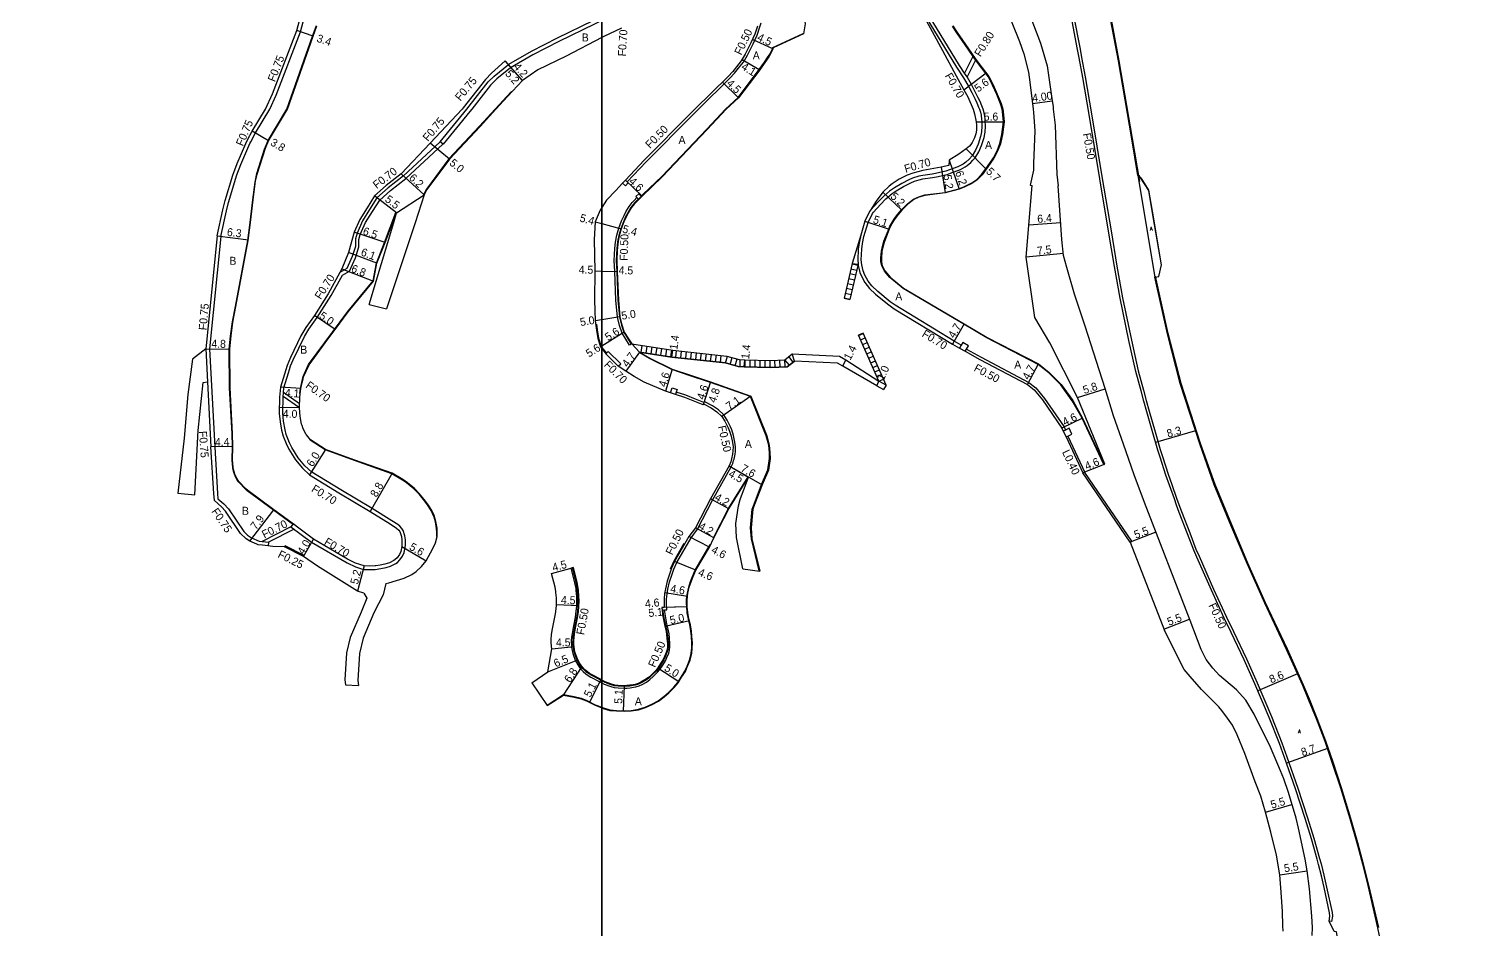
# Model space of a CAD drawing. Header units: metres. Extents: x -16000 to -12000, y -93000 to -90000.
# Drawn here: x -12914.6 to -12628.1, y -92210.7 to -92030.7 of the extents above; entities that cross this region are included whole.
import ezdxf

# ---------------------------------------------------------------- set-up
doc = ezdxf.new("R2010")
doc.units = ezdxf.units.M
doc.header["$LTSCALE"] = 2.5
for name, color, linetype in [('その他', 7, 'Continuous'), ('側溝・桝', 7, 'Continuous'), ('図郭', 7, 'Continuous'), ('幅員', 7, 'Continuous'), ('歩道・分離帯・安全施設', 7, 'Continuous'), ('舗装', 7, 'Continuous'), ('道路', 7, 'Continuous')]:
    doc.layers.add(name, color=color, linetype=linetype)
doc.styles.get("Standard").update_dxf_attribs({"font": ''})
doc.styles.add('YOKO_DECO', font='txt.shx', dxfattribs={"bigfont": 'extfont.shx'})
doc.styles.get('Standard').set_extended_font_data('@MS PGothic')

msp = doc.modelspace()

# ---------------------------------------------------------------- linework, layer by layer
at = {"layer": 'その他'}
for points in [[(-12749.95, -92077.62), (-12751.57, -92084.57)], [(-12744.6, -92101.16), (-12748.67, -92091.97)], [(-12743.17, -92101.91), (-12747.76, -92091.56)], [(-12794.04, -92093.69), (-12785.82, -92094.92), (-12775.03, -92096.12), (-12772.52, -92096.82), (-12771.41, -92096.85), (-12766.3, -92097), (-12763.44, -92096.9), (-12761.96, -92095.69)], [(-12792.45, -92095.35), (-12794.04, -92093.69)], [(-12792.45, -92095.35), (-12786.02, -92096.31), (-12775.29, -92097.5), (-12772.73, -92098.21), (-12771.55, -92098.25), (-12766.3, -92098.4), (-12762.92, -92098.28), (-12761.49, -92097.11)], [(-12792.15, -92095.4), (-12791.94, -92094.01)], [(-12791.16, -92095.55), (-12790.95, -92094.16)], [(-12790.17, -92095.69), (-12789.96, -92094.3)], [(-12789.18, -92095.84), (-12788.97, -92094.45)], [(-12788.19, -92095.99), (-12787.98, -92094.6)], [(-12787.2, -92096.13), (-12786.99, -92094.75)], [(-12786.21, -92096.28), (-12786, -92094.9)], [(-12785.22, -92096.4), (-12785.06, -92095.01)], [(-12784.22, -92096.51), (-12784.07, -92095.12)], [(-12783.23, -92096.62), (-12783.08, -92095.23)], [(-12782.24, -92096.73), (-12782.08, -92095.34)], [(-12781.24, -92096.84), (-12781.09, -92095.45)], [(-12780.25, -92096.95), (-12780.09, -92095.56)], [(-12779.25, -92097.06), (-12779.1, -92095.67)], [(-12778.26, -92097.17), (-12778.11, -92095.78)], [(-12761.49, -92097.11), (-12761.96, -92095.69)], [(-12777.27, -92097.28), (-12777.11, -92095.89)], [(-12776.27, -92097.39), (-12776.12, -92096)], [(-12775.28, -92097.51), (-12774.91, -92096.16)], [(-12774.32, -92097.77), (-12773.94, -92096.42)], [(-12773.35, -92098.04), (-12772.98, -92096.69)], [(-12772.38, -92098.22), (-12772.33, -92096.82)], [(-12771.38, -92098.25), (-12771.33, -92096.86)], [(-12770.38, -92098.28), (-12770.34, -92096.88)], [(-12769.38, -92098.31), (-12769.34, -92096.91)], [(-12768.38, -92098.34), (-12768.34, -92096.94)], [(-12767.38, -92098.37), (-12767.34, -92096.97)], [(-12766.38, -92098.4), (-12766.34, -92097)], [(-12765.38, -92098.37), (-12765.43, -92096.97)], [(-12764.38, -92098.33), (-12764.43, -92096.93)], [(-12763.38, -92098.3), (-12763.43, -92096.89)], [(-12762.5, -92097.94), (-12763.39, -92096.86)], [(-12761.73, -92097.31), (-12762.62, -92096.23)]]:
    msp.add_lwpolyline(points, dxfattribs=at)
at = {"layer": 'その他', "flags": 128}
for points in [[(-12748.75, -92077.74), (-12750.4, -92084.84)], [(-12749.97, -92077.68), (-12748.8, -92077.95)], [(-12749.95, -92077.62), (-12748.75, -92077.74)], [(-12750.65, -92080.6), (-12749.48, -92080.88)], [(-12750.42, -92079.63), (-12749.25, -92079.9)], [(-12750.2, -92078.66), (-12749.03, -92078.93)], [(-12751.33, -92083.53), (-12750.16, -92083.8)], [(-12751.1, -92082.55), (-12749.93, -92082.82)], [(-12750.88, -92081.58), (-12749.71, -92081.85)], [(-12751.57, -92084.57), (-12750.4, -92084.84)], [(-12751.56, -92084.5), (-12750.39, -92084.77)], [(-12747.76, -92091.56), (-12748.67, -92091.97)], [(-12748.66, -92091.99), (-12747.75, -92091.58)], [(-12748.26, -92092.9), (-12747.34, -92092.5)], [(-12747.85, -92093.82), (-12746.94, -92093.41)], [(-12747.44, -92094.73), (-12746.53, -92094.33)], [(-12747.04, -92095.65), (-12746.12, -92095.24)], [(-12746.63, -92096.56), (-12745.72, -92096.16)], [(-12746.23, -92097.47), (-12745.31, -92097.07)], [(-12745.82, -92098.39), (-12744.91, -92097.98)], [(-12745.42, -92099.3), (-12744.5, -92098.9)], [(-12745.01, -92100.22), (-12744.1, -92099.81)], [(-12744.61, -92101.13), (-12743.69, -92100.73)], [(-12743.17, -92101.91), (-12744.6, -92101.16)]]:
    msp.add_lwpolyline(points, dxfattribs=at)
at = {"layer": '側溝・桝'}
for points in [[(-12876.19, -92072.21), (-12875.08, -92067.08), (-12874.67, -92065.45), (-12872.99, -92059.89), (-12872.21, -92057.83), (-12870.42, -92053.66), (-12870.22, -92053.27), (-12869.25, -92051.51), (-12866.39, -92046.74), (-12865.16, -92044), (-12860.27, -92031.34), (-12854.83, -92010.79), (-12853.57, -92005.93), (-12852.98, -92003.57), (-12852.78, -92002.58), (-12852.11, -91997.49), (-12852.06, -91992.6), (-12852.05, -91991.83), (-12852.04, -91990.93), (-12852.68, -91982.23), (-12854.03, -91977.34), (-12854.76, -91977.54)], [(-12728.13, -92093.93), (-12729.57, -92093.13), (-12741.38, -92085.94), (-12742.32, -92085.26), (-12744.8, -92083.24), (-12746.02, -92082.08), (-12746.76, -92081.14), (-12747.42, -92079.96), (-12747.77, -92079.07), (-12748.04, -92077.86), (-12748.12, -92076.87), (-12748.03, -92074.78), (-12747.89, -92073.64), (-12747.59, -92072.24), (-12746.75, -92069.41), (-12745.86, -92067.59), (-12745.71, -92067.36), (-12744.26, -92065.79), (-12743.19, -92064.71), (-12741.98, -92063.65), (-12741.16, -92063.08), (-12739.69, -92062.25), (-12738.23, -92061.49), (-12737.48, -92061.18), (-12736.53, -92060.88), (-12735.79, -92060.71), (-12733.89, -92060.45), (-12733.12, -92060.31), (-12730.97, -92059.81), (-12730.28, -92059.59), (-12728.27, -92058.82), (-12727.36, -92058.32), (-12726.94, -92058.04), (-12726.19, -92057.4), (-12725.8, -92056.99), (-12725.36, -92056.48), (-12724.64, -92055.3), (-12724.1, -92054.04), (-12723.58, -92052.41), (-12723.44, -92051.7), (-12723.38, -92051.38), (-12723.31, -92050.15), (-12723.33, -92049.13), (-12723.37, -92048.66), (-12723.49, -92047.85), (-12723.64, -92047.2), (-12723.76, -92046.74), (-12724.02, -92046.08), (-12724.38, -92045.23), (-12724.75, -92044.48), (-12725.39, -92043.15), (-12725.99, -92041.96), (-12726.96, -92040.32), (-12727.47, -92039.54), (-12728.51, -92038.01), (-12737.5, -92023.28)], [(-12738.12, -92023.61), (-12729.09, -92038.4), (-12727.66, -92040.51), (-12726.61, -92042.29), (-12726.02, -92043.45), (-12725.38, -92044.79), (-12725.01, -92045.52), (-12724.67, -92046.34), (-12724.49, -92046.74), (-12724.32, -92047.37), (-12724.18, -92047.96), (-12724.06, -92048.82), (-12724.03, -92049.16), (-12724.01, -92050.14), (-12724.08, -92051.3), (-12724.14, -92051.63), (-12724.26, -92052.24), (-12724.76, -92053.79), (-12725.26, -92054.97), (-12725.93, -92056.07), (-12726.53, -92056.77), (-12727.23, -92057.37), (-12727.75, -92057.74), (-12728.31, -92058.04), (-12728.85, -92058.29), (-12730.47, -92058.91), (-12731.22, -92059.15), (-12733.28, -92059.63), (-12733.96, -92059.75), (-12735.84, -92060.01), (-12736.6, -92060.16), (-12737.86, -92060.57), (-12738.6, -92060.89), (-12740.03, -92061.63), (-12741.49, -92062.46), (-12742.46, -92063.14), (-12743.67, -92064.2), (-12744.76, -92065.31), (-12746.27, -92066.93)], [(-12800, -92029.02), (-12801.45, -92029.77), (-12808.62, -92033.26), (-12813.79, -92035.92), (-12818.25, -92038.49), (-12821.01, -92040.7), (-12822.25, -92041.94), (-12826.02, -92046.74)], [(-12794.94, -92061.31), (-12791.16, -92057.32), (-12781.78, -92047.87), (-12780.71, -92046.74), (-12774.38, -92040.59), (-12773.45, -92039.57), (-12772.65, -92038.6), (-12771.71, -92037.36), (-12770.89, -92035.99), (-12769.75, -92033.74), (-12768.96, -92031.95), (-12768.41, -92030.32), (-12768.18, -92029.5)], [(-12705.7, -92028.02), (-12704.38, -92034.77), (-12704.07, -92036.44), (-12703.34, -92040.33), (-12702.07, -92047.73), (-12699.93, -92060.64), (-12698.19, -92071.07), (-12697.01, -92078.14), (-12695.87, -92084.48), (-12694.12, -92092.91), (-12692.75, -92099.09), (-12691.71, -92102.92), (-12691.16, -92105.02), (-12690.59, -92107.12), (-12689.39, -92111.29), (-12688.36, -92114.77), (-12687.87, -92116.2), (-12686.76, -92119.73), (-12686.06, -92121.76), (-12685.07, -92124.51), (-12684.64, -92125.76), (-12684.1, -92127.21), (-12682.44, -92131.47), (-12681.2, -92134.73), (-12680.59, -92136.09), (-12677.67, -92142.69), (-12675.11, -92148.28), (-12673.72, -92151.17), (-12671.12, -92156.61), (-12669, -92161.42), (-12666.11, -92168.17), (-12664.05, -92173.42), (-12663.02, -92176.2), (-12660.82, -92182.47), (-12658.89, -92188.43), (-12657.61, -92192.47), (-12656.49, -92196.57), (-12656.2, -92197.6), (-12655.63, -92199.89), (-12655.1, -92202.25), (-12653.98, -92207.34), (-12653.92, -92208.09), (-12654.07, -92209.11), (-12654.56, -92209.04)], [(-12826.97, -92046.74), (-12822.71, -92041.32), (-12821.55, -92040.16), (-12818.67, -92037.87)], [(-12725.74, -92036.09), (-12727.47, -92039.54)], [(-12725.22, -92036.83), (-12726.96, -92040.32)], [(-12832.32, -92053.3), (-12826.97, -92046.74)], [(-12826.02, -92046.74), (-12826.38, -92047.2), (-12831.74, -92053.78)], [(-12861.75, -92129.68), (-12862.17, -92130.24), (-12858.04, -92133.3), (-12850.96, -92137.46), (-12849.28, -92138.22), (-12847.69, -92138.75), (-12846.47, -92138.81), (-12845.33, -92138.78), (-12844.19, -92138.6), (-12843.14, -92138.37), (-12842.25, -92138.09), (-12841.2, -92137.58), (-12840.88, -92137.36), (-12840.37, -92136.87), (-12839.86, -92136.14), (-12839.56, -92135.41), (-12839.4, -92134.72), (-12839.3, -92134.01), (-12839.3, -92132.86), (-12839.37, -92132.08), (-12839.72, -92130.96), (-12839.97, -92130.56), (-12840.38, -92130.12), (-12840.79, -92129.81), (-12842, -92129.05), (-12845.94, -92126.61), (-12852.22, -92122.88), (-12858.03, -92119.3), (-12859.38, -92118.03), (-12860.71, -92116.43), (-12861.99, -92114.41), (-12862.45, -92113.45), (-12863.1, -92111.8), (-12863.36, -92110.84), (-12863.68, -92109.11), (-12863.79, -92107.56), (-12863.75, -92104.34), (-12863.59, -92102.47), (-12862.68, -92099.49), (-12862.46, -92098.78), (-12862.24, -92098.07), (-12861.75, -92096.87), (-12859.47, -92092.19), (-12858.59, -92090.71), (-12856.9, -92088.4), (-12854.1, -92084.04), (-12851.88, -92079.94), (-12850.44, -92079.12), (-12849.27, -92076.47), (-12848.57, -92074.31), (-12848.58, -92072.79), (-12848.3, -92071.81), (-12847.25, -92069.41), (-12845.86, -92067.21), (-12844.43, -92064.95), (-12842.29, -92063), (-12839.22, -92060.65)], [(-12839.67, -92060.12), (-12842.74, -92062.47), (-12844.97, -92064.5), (-12846.45, -92066.83), (-12847.87, -92069.08), (-12848.96, -92071.57), (-12849.28, -92072.69), (-12849.27, -92074.2), (-12849.93, -92076.22), (-12850.99, -92078.63), (-12852.4, -92079.43)], [(-12794.04, -92093.69), (-12794.46, -92093.96), (-12795.24, -92092.74), (-12795.97, -92091.53), (-12796.47, -92090.04), (-12796.88, -92088.37), (-12797.19, -92084.95), (-12797.42, -92079.21), (-12797.53, -92077.03), (-12797.44, -92074.62), (-12797.29, -92073.33), (-12797.01, -92071.95), (-12796.59, -92070.53), (-12796.07, -92069.12), (-12795.57, -92067.99), (-12795.22, -92067.32), (-12794.52, -92066.2), (-12793.93, -92065.42), (-12793.54, -92064.99), (-12792.99, -92064.44)], [(-12876.19, -92072.21), (-12878.45, -92094.67), (-12877.41, -92114.35), (-12876.86, -92123.61), (-12876.77, -92124.64), (-12875.57, -92125.66), (-12874.68, -92126.67), (-12871.61, -92131.19), (-12870.85, -92131.94), (-12870.06, -92132.42), (-12868.52, -92133.09), (-12866.66, -92133.31), (-12866.75, -92134.05)], [(-12748.23, -92071.93), (-12748.58, -92073.54), (-12748.72, -92074.72), (-12748.82, -92076.89), (-12748.75, -92077.74)], [(-12879.21, -92094.66), (-12878.85, -92101.3)], [(-12798.71, -92095.18), (-12799.2, -92095.67)], [(-12796.73, -92098.14), (-12796.23, -92097.64), (-12798.71, -92095.18)], [(-12727.1, -92094.74), (-12724.18, -92096.36), (-12714.65, -92101.41), (-12713.21, -92102.49), (-12711.52, -92104.57), (-12707.59, -92110.25), (-12707.28, -92110.91)], [(-12863.73, -92104.13), (-12860.48, -92106.42)], [(-12863.66, -92103.33), (-12860.46, -92105.58)], [(-12800, -92161.44), (-12799.51, -92161.69), (-12798.23, -92162.18), (-12797.53, -92162.39), (-12796.77, -92162.45), (-12795.53, -92162.5), (-12794.95, -92162.48), (-12794.37, -92162.43), (-12793.66, -92162.33), (-12793.22, -92162.24), (-12792.55, -92162.01), (-12791.97, -92161.75), (-12791.11, -92161.28), (-12790.38, -92160.76), (-12789.75, -92160.17), (-12788.85, -92159.3), (-12788.4, -92158.75), (-12787.84, -92157.88), (-12787.28, -92157.03), (-12787, -92156.38), (-12786.64, -92155.51), (-12786.47, -92154.83), (-12786.41, -92154.25), (-12786.41, -92153.57), (-12786.48, -92152.53), (-12786.57, -92151.61), (-12786.72, -92150.7), (-12786.98, -92149.64), (-12787.3, -92148.03), (-12787.47, -92146.85), (-12787.03, -92146.84), (-12787.06, -92145.51), (-12787.05, -92144.68), (-12786.96, -92143.64), (-12786.81, -92142.73), (-12786.48, -92141.24), (-12786.03, -92139.88), (-12785.59, -92138.7), (-12785.04, -92137.37), (-12782.16, -92132.45), (-12780.87, -92130.73), (-12777.87, -92124.89), (-12774.12, -92118.27), (-12773.84, -92117.59), (-12773.65, -92116.99), (-12773.57, -92116.7), (-12773.38, -92115.74), (-12773.31, -92115.2), (-12773.28, -92114.28), (-12773.39, -92113.33), (-12773.68, -92112.01), (-12774.03, -92110.89), (-12774.28, -92110.28), (-12774.96, -92108.92), (-12775.63, -92107.88), (-12776.66, -92106.89), (-12777.91, -92106.04), (-12779.53, -92105.18), (-12779.59, -92105.37), (-12781.26, -92104.75), (-12783.21, -92103.96), (-12785.12, -92103.32)], [(-12706.83, -92112.11), (-12703.4, -92119.39)], [(-12694.34, -92133.31), (-12694.01, -92133.09), (-12703.4, -92119.39)], [(-12862.17, -92130.24), (-12867.92, -92133.16)], [(-12861.54, -92130.7), (-12866.66, -92133.31)], [(-12859.68, -92136.17), (-12859.55, -92135.95), (-12863.36, -92134.05), (-12863.47, -92134.27)], [(-12805.7, -92138.41), (-12806.19, -92138.53), (-12805.46, -92141.44), (-12805.24, -92142.6), (-12805.2, -92143), (-12805.1, -92144.16), (-12805.06, -92145.09), (-12805.09, -92146.12), (-12805.18, -92147.12), (-12805.36, -92148.33), (-12805.69, -92150.04), (-12805.97, -92151.6), (-12806.06, -92152.28), (-12806.12, -92152.99), (-12806.13, -92153.25), (-12806.1, -92153.83), (-12806.05, -92154.28), (-12805.97, -92154.95), (-12805.83, -92155.56), (-12805.62, -92156.16), (-12805.27, -92157.02), (-12804.83, -92157.84), (-12804.49, -92158.35), (-12804.18, -92158.73), (-12803.74, -92159.18), (-12803.21, -92159.62), (-12802.76, -92159.95), (-12802.19, -92160.3), (-12800.39, -92161.24), (-12800, -92161.44)]]:
    msp.add_lwpolyline(points, dxfattribs=at)
at = {"layer": '側溝・桝', "flags": 128}
for points in [[(-12832.32, -92053.3), (-12839.67, -92060.12)], [(-12831.78, -92053.75), (-12839.22, -92060.65)], [(-12831.74, -92053.78), (-12832.32, -92053.3)]]:
    msp.add_lwpolyline(points, dxfattribs=at)
at = {"layer": '側溝・桝'}
for points in [[(-12795.85, -92061.55), (-12795.27, -92062.1), (-12794.72, -92061.52), (-12794.94, -92061.31), (-12795.3, -92060.97)], [(-12793.2, -92064.23), (-12792.83, -92064.61), (-12792.64, -92064.8), (-12792.07, -92064.24), (-12792.63, -92063.67)], [(-12728.47, -92094.54), (-12727.34, -92095.17), (-12727.1, -92094.74), (-12726.71, -92094.04), (-12727.84, -92093.41), (-12728.13, -92093.93)], [(-12785.93, -92102.5), (-12784.95, -92102.82), (-12785.12, -92103.32), (-12785.28, -92103.8), (-12786.25, -92103.47)], [(-12707.74, -92111.12), (-12707.19, -92112.28), (-12706.83, -92112.11), (-12706.01, -92111.73), (-12706.56, -92110.56), (-12707.28, -92110.91)]]:
    msp.add_lwpolyline(points, close=True, dxfattribs=at)
at = {"layer": '図郭'}
for points in [[(-13600, -92400), (-12800, -92400), (-12800, -91800), (-13600, -91800)], [(-12800, -92400), (-12000, -92400), (-12000, -91800), (-12800, -91800)]]:
    msp.add_lwpolyline(points, close=True, dxfattribs=at)
at = {"layer": '幅員'}
for points in [[(-12857.76, -92032.2), (-12860.97, -92031.07)], [(-12765.81, -92034.73), (-12769.89, -92032.83)], [(-12815.89, -92041.01), (-12819.33, -92037.12)], [(-12815.89, -92041.01), (-12818.67, -92037.87)], [(-12771.96, -92036.81), (-12768.44, -92038.91)], [(-12775.91, -92041.38), (-12772.71, -92044.48)], [(-12727.61, -92042.92), (-12723.18, -92039.51)], [(-12713.91, -92045.63), (-12709.95, -92045.08)], [(-12725.16, -92049.31), (-12719.56, -92049.28)], [(-12866.64, -92053.09), (-12869.9, -92051.14)], [(-12830.49, -92056.78), (-12834.34, -92053.59)], [(-12727.15, -92054.68), (-12723.13, -92058.73)], [(-12732.16, -92058.36), (-12731.35, -92063.5)], [(-12730.58, -92056.93), (-12728.58, -92062.79)], [(-12835.56, -92063.91), (-12840.12, -92059.7)], [(-12795.3, -92060.97), (-12791.96, -92064.13)], [(-12841.08, -92067.47), (-12845.44, -92064.11)], [(-12743.8, -92063.37), (-12740.02, -92066.95)], [(-12801.33, -92069.26), (-12800, -92069.63)], [(-12800, -92069.63), (-12796.12, -92070.69)], [(-12747.4, -92069.15), (-12742.56, -92070.75)], [(-12714.63, -92069.88), (-12708.25, -92069.43)], [(-12843.36, -92073.43), (-12849.52, -92071.37)], [(-12844.97, -92077.55), (-12850.68, -92075.41)], [(-12707.72, -92075.59), (-12715.18, -92076.38)], [(-12851.98, -92078.66), (-12845.65, -92081.16)], [(-12801.42, -92079.1), (-12800, -92079.13)], [(-12800, -92079.13), (-12796.92, -92079.19)], [(-12853.35, -92090.82), (-12857.48, -92088)], [(-12800, -92088.88), (-12801.32, -92089.09)], [(-12796.38, -92088.29), (-12800, -92088.88)], [(-12727.54, -92089.68), (-12729.92, -92093.73)], [(-12795.51, -92091.32), (-12800, -92094.14)], [(-12800, -92094.14), (-12800.25, -92094.3)], [(-12792.45, -92095.35), (-12795.22, -92099.15)], [(-12786.02, -92096.31), (-12785.82, -92094.92)], [(-12771.55, -92098.25), (-12771.41, -92096.85)], [(-12751.84, -92098.13), (-12751.19, -92096.89)], [(-12714.92, -92101.83), (-12712.68, -92097.69)], [(-12785.97, -92098.72), (-12787.31, -92103.12)], [(-12778.25, -92101.29), (-12779.75, -92105.85)], [(-12778.25, -92101.29), (-12779.68, -92105.66)], [(-12745, -92102.07), (-12744.6, -92101.16)], [(-12860.19, -92102.62), (-12864.28, -92102.33)], [(-12770.21, -92104.1), (-12776.01, -92108.2)], [(-12704.87, -92104.37), (-12699.33, -92102.66)], [(-12860.48, -92106.48), (-12864.48, -92106.42)], [(-12703.88, -92108.5), (-12708.03, -92110.5)], [(-12873.77, -92114.21), (-12878.17, -92114.29)], [(-12855.27, -92114.78), (-12858.46, -92119.86)], [(-12774.57, -92118.06), (-12770.67, -92120.3)], [(-12774.57, -92118.06), (-12767.98, -92121.85)], [(-12699.55, -92117.78), (-12703.82, -92119.49)], [(-12841.96, -92119.55), (-12846.3, -92127.21)], [(-12870.4, -92133.09), (-12865.6, -92126.82)], [(-12774.62, -92126.66), (-12778.31, -92124.64)], [(-12859.68, -92136.17), (-12857.65, -92132.72)], [(-12778.51, -92134.31), (-12782.59, -92132.17)], [(-12777.61, -92132.48), (-12781.29, -92130.44)], [(-12689.21, -92131.33), (-12694.34, -92133.31)], [(-12840, -92134.2), (-12835.16, -92137.03)], [(-12847.56, -92138.06), (-12848.87, -92143.09)], [(-12810.05, -92139.56), (-12805.7, -92138.41)], [(-12781.24, -92138.92), (-12785.5, -92137.18)], [(-12782.89, -92144.16), (-12787.43, -92143.41)], [(-12804.59, -92146.02), (-12809.09, -92145.86)], [(-12782.94, -92146.23), (-12788.04, -92146.36)], [(-12782.94, -92146.23), (-12787.54, -92146.35)], [(-12782.5, -92149.01), (-12787.36, -92150.18)], [(-12687.61, -92150.71), (-12682.48, -92148.72)], [(-12810.03, -92154.65), (-12805.56, -92154.15)], [(-12810.83, -92159.26), (-12804.81, -92156.82)], [(-12807.68, -92163.89), (-12803.97, -92158.19)], [(-12788.8, -92158.45), (-12784.59, -92161.15)], [(-12802.46, -92165.35), (-12800.17, -92160.79)], [(-12795.53, -92162), (-12795.75, -92167.1)], [(-12667.29, -92187.25), (-12662.01, -92185.72)], [(-12664.41, -92199.82), (-12658.97, -92199.01)]]:
    msp.add_lwpolyline(points, dxfattribs=at)
at = {"layer": '幅員', "flags": 128}
for points in [[(-12876.93, -92072.08), (-12870.69, -92072.88)], [(-12879.21, -92094.66), (-12874.41, -92094.76)], [(-12681.3, -92111.06), (-12689.27, -92113.41)], [(-12660.91, -92159.61), (-12668.86, -92163.01)], [(-12654.88, -92174.57), (-12663.11, -92177.46)]]:
    msp.add_lwpolyline(points, dxfattribs=at)
at = {"layer": '歩道・分離帯・安全施設'}
for points in [[(-12692.45, -92061.25), (-12693.88, -92052.66), (-12696.56, -92037.09), (-12698.65, -92025.95), (-12701.22, -92013.76), (-12702.63, -92007.74), (-12705.42, -91997.17), (-12709.23, -91983.84), (-12714.05, -91967.97), (-12720.02, -91949.47), (-12727, -91928.39), (-12730.2, -91918.97), (-12732.28, -91913.27), (-12735.17, -91905.65), (-12737.28, -91900.43), (-12740.62, -91892.48), (-12743.91, -91885.44), (-12746.97, -91879.19), (-12752.12, -91869.51), (-12755.75, -91863.02), (-12760.34, -91855.29), (-12774.33, -91831.33)], [(-12861.66, -92129.87), (-12865.66, -92126.9), (-12870.91, -92123.03), (-12871.29, -92122.69), (-12872.59, -92121.35), (-12872.84, -92121.01), (-12873.25, -92120.27), (-12873.48, -92119.73), (-12873.65, -92119.14), (-12873.79, -92118.44), (-12873.89, -92117.63), (-12873.92, -92116.9), (-12873.87, -92114.21), (-12873.94, -92111.57), (-12874.46, -92102.46), (-12874.51, -92094.76), (-12874.24, -92092.13), (-12873.86, -92089.25), (-12873.28, -92086.21), (-12870.8, -92073.02), (-12870.35, -92069.43), (-12869.81, -92064.9), (-12869.36, -92061.37), (-12868.99, -92059.62), (-12867.43, -92054.73), (-12866.71, -92053.05), (-12863.01, -92046.74), (-12857.86, -92032.16), (-12857.08, -92030.07)], [(-12791.71, -92063.75), (-12788, -92060.22), (-12779.02, -92050.76), (-12775.29, -92046.74), (-12772.78, -92044.42), (-12768.53, -92038.86), (-12767.5, -92037.38), (-12766.73, -92036.25), (-12766.38, -92035.69), (-12765.9, -92034.69), (-12765.8, -92034.45), (-12759.77, -92031.61)], [(-12699.64, -92117.82), (-12699.69, -92117.69), (-12703.97, -92108.55), (-12705.94, -92105.06), (-12708.25, -92101.84), (-12710.64, -92099.44), (-12712.74, -92097.78), (-12722.99, -92092.48), (-12727.59, -92089.77), (-12739.74, -92082.61), (-12742.43, -92080.42), (-12743.51, -92079.15), (-12744.05, -92078.08), (-12744.21, -92077.27), (-12744.21, -92076.49), (-12744.1, -92075.18), (-12743.91, -92074.21), (-12743.6, -92073.14), (-12742.65, -92070.72), (-12742.4, -92070.15), (-12742.1, -92069.6), (-12741.49, -92068.63), (-12740.85, -92067.76), (-12740.1, -92066.88), (-12738.92, -92065.7), (-12737.66, -92064.76), (-12736.64, -92064.29), (-12735.42, -92063.9), (-12731.37, -92063.4), (-12728.61, -92062.7), (-12727.47, -92062.22), (-12726.04, -92061.51), (-12725.08, -92060.91), (-12724.06, -92059.85), (-12723.21, -92058.67), (-12722.44, -92057.58), (-12721.71, -92056.5), (-12720.95, -92055.1), (-12720.4, -92053.65), (-12720.01, -92051.82), (-12719.66, -92049.28), (-12719.86, -92047.23), (-12719.95, -92046.74), (-12720.29, -92045.68), (-12721.04, -92043.83), (-12721.87, -92041.96), (-12722.67, -92040.33), (-12724.04, -92038.55), (-12725.46, -92036.67), (-12726.78, -92034.8), (-12727.98, -92033.05), (-12729.05, -92031.48), (-12729.91, -92030.17)], [(-12818.05, -92043.21), (-12819.02, -92044.23), (-12821.31, -92046.74)], [(-12821.31, -92046.74), (-12824.44, -92050.16), (-12830.57, -92056.72), (-12835.09, -92062.76), (-12835.65, -92063.86)], [(-12692.82, -92060.05), (-12689.43, -92080.34)], [(-12692.82, -92060.05), (-12689.43, -92080.34)], [(-12688.61, -92080.23), (-12688.07, -92077.91), (-12689.72, -92068.27), (-12690.6, -92062.99), (-12692.17, -92060.5)], [(-12791.71, -92063.75), (-12792.03, -92064.06), (-12793.46, -92065.47), (-12793.66, -92065.73), (-12794.19, -92066.43), (-12794.84, -92067.46), (-12795.26, -92068.26), (-12795.7, -92069.27), (-12796.21, -92070.66), (-12796.62, -92072.04), (-12796.87, -92073.26), (-12797.04, -92074.69), (-12797.13, -92077.03), (-12797.02, -92079.19), (-12796.79, -92084.93), (-12796.48, -92088.3), (-12796.09, -92089.93), (-12795.6, -92091.36), (-12794.9, -92092.53), (-12794.12, -92093.75)], [(-12860.43, -92103.6), (-12860.29, -92102.6), (-12859.74, -92100.23), (-12858.64, -92097.82), (-12855.42, -92093.42), (-12850.79, -92087.23), (-12845.75, -92081.11), (-12845.07, -92077.52), (-12843.45, -92073.39), (-12841.17, -92067.43)], [(-12644.65, -92210.35), (-12646.62, -92201.88), (-12647.68, -92197.67), (-12648.83, -92193.44), (-12650.21, -92188.56), (-12652.1, -92182.43), (-12653.78, -92177.29), (-12655.21, -92173.07), (-12656.94, -92168.53), (-12658.51, -92164.72), (-12659.69, -92161.9), (-12662.92, -92154.72), (-12667.28, -92145.42), (-12670.84, -92137.51), (-12674.06, -92129.87), (-12677.39, -92121.81), (-12680.3, -92113.62), (-12684.18, -92101.57), (-12686.74, -92091.61), (-12689.28, -92080.16)], [(-12801.08, -92089.72), (-12800.92, -92090.89), (-12800.66, -92092.54), (-12800.12, -92094.23), (-12800, -92094.38)], [(-12800, -92094.38), (-12799.14, -92095.5)], [(-12768.57, -92139.02), (-12770.09, -92132.68), (-12770.27, -92130.47), (-12769.94, -92126.72), (-12769.58, -92125.73), (-12768.09, -92121.79), (-12766.8, -92118.87), (-12766.48, -92116.56), (-12766.5, -92115.41), (-12766.61, -92113.96), (-12767.13, -92112.09), (-12770.29, -92104.18), (-12778.28, -92101.38), (-12782.32, -92100.06), (-12786.01, -92098.81), (-12790.49, -92096.63), (-12792.43, -92095.48)], [(-12833.03, -92132.16), (-12833.01, -92131.38), (-12833.05, -92130.61), (-12833.27, -92129.22), (-12833.55, -92128.32), (-12833.64, -92128.02), (-12834.14, -92126.98), (-12834.85, -92125.85), (-12835.37, -92125.13), (-12836.45, -92123.81), (-12837.58, -92122.67), (-12839.06, -92121.44), (-12839.85, -92120.89), (-12842.01, -92119.64), (-12849.47, -92117.01), (-12855.31, -92114.87), (-12858.34, -92112.94)], [(-12777.7, -92132.44), (-12774.71, -92126.61), (-12770.75, -92120.25)], [(-12800, -92166.32), (-12799.68, -92166.44), (-12798.38, -92166.83), (-12797.06, -92166.94), (-12795.52, -92167.01), (-12794.14, -92166.94), (-12792.68, -92166.71), (-12791.33, -92166.29), (-12789.99, -92165.69), (-12788.76, -92165), (-12787.59, -92164.18), (-12786.71, -92163.36), (-12785.61, -92162.28), (-12784.84, -92161.35), (-12784.15, -92160.27), (-12783.39, -92159.13), (-12782.94, -92158.09), (-12782.46, -92156.89), (-12782.12, -92155.59), (-12782.01, -92154.46), (-12782.01, -92153.44), (-12782.09, -92152.18), (-12782.21, -92151.04), (-12782.41, -92149.83), (-12782.68, -92148.69), (-12782.94, -92147.41), (-12783.04, -92146.23), (-12783.06, -92145.48), (-12783.06, -92144.88), (-12782.99, -92144.15), (-12782.88, -92143.48), (-12782.62, -92142.3), (-12782.26, -92141.21), (-12781.87, -92140.16), (-12781.34, -92138.89), (-12778.6, -92134.26), (-12778.32, -92133.7)], [(-12783.6, -92133.58), (-12785.64, -92137.12), (-12786.32, -92138.69)], [(-12800, -92161.05), (-12800.24, -92160.93), (-12802.02, -92159.99), (-12802.56, -92159.66), (-12803, -92159.35), (-12803.5, -92158.92), (-12803.91, -92158.5), (-12804.2, -92158.14), (-12804.53, -92157.66), (-12804.95, -92156.87), (-12805.29, -92156.03), (-12805.5, -92155.46), (-12805.63, -92154.89), (-12805.7, -92154.24), (-12805.75, -92153.8), (-12805.78, -92153.24), (-12805.77, -92153.01), (-12805.72, -92152.32), (-12805.62, -92151.65), (-12805.35, -92150.1), (-12805.01, -92148.39), (-12804.83, -92147.17), (-12804.74, -92146.14), (-12804.71, -92145.09), (-12804.75, -92144.14), (-12804.85, -92142.97), (-12804.89, -92142.55), (-12805.12, -92141.36), (-12805.85, -92138.44)], [(-12787.85, -92146.62), (-12787.65, -92148.08), (-12787.32, -92149.71), (-12787.07, -92150.77), (-12786.92, -92151.66), (-12786.83, -92152.56), (-12786.76, -92153.58), (-12786.76, -92154.23), (-12786.82, -92154.77), (-12786.98, -92155.4), (-12787.32, -92156.25), (-12787.59, -92156.86), (-12788.13, -92157.69), (-12788.68, -92158.54), (-12789.11, -92159.06), (-12789.99, -92159.92), (-12790.6, -92160.48), (-12791.3, -92160.98), (-12792.12, -92161.44), (-12792.67, -92161.69), (-12793.31, -92161.9), (-12793.72, -92161.98), (-12794.41, -92162.08), (-12794.97, -92162.13), (-12795.53, -92162.15), (-12796.75, -92162.1), (-12797.47, -92162.04), (-12798.12, -92161.84), (-12799.37, -92161.37), (-12800, -92161.05)], [(-12810.96, -92165.89), (-12807.7, -92163.78), (-12805.52, -92164.17), (-12804.12, -92164.51), (-12803.03, -92164.95), (-12801.33, -92165.81), (-12800, -92166.32)]]:
    msp.add_lwpolyline(points, dxfattribs=at)
at = {"layer": '舗装'}
for points in [[(-12841.08, -92067.47), (-12835.56, -92063.91)], [(-12879.21, -92094.66), (-12878.85, -92101.3)]]:
    msp.add_lwpolyline(points, dxfattribs=at)
at = {"layer": '道路'}
for points in [[(-12876.93, -92072.08), (-12875.8, -92066.88), (-12875.33, -92065.04), (-12873.8, -92059.96), (-12872.94, -92057.64), (-12871.21, -92053.6), (-12870.78, -92052.73), (-12869.9, -92051.14), (-12867.27, -92046.74), (-12865.85, -92043.7), (-12860.97, -92031.07), (-12855.55, -92010.6)], [(-12763.32, -92012.27), (-12760.12, -92024.73), (-12759.38, -92029.73), (-12759.7, -92031.69)], [(-12719.38, -92013.26), (-12716.11, -92023.28), (-12715.61, -92024.79), (-12712.31, -92033.55), (-12710.93, -92038.12), (-12709.95, -92045.08), (-12709.79, -92046.21), (-12709.73, -92046.74)], [(-12722.87, -92016.39), (-12720.49, -92023.67), (-12720.1, -92024.58), (-12719.5, -92025.99), (-12718, -92029.46), (-12716.47, -92033.24), (-12715.63, -92035.73), (-12714.66, -92039.37), (-12714.55, -92040.38), (-12713.91, -92045.63), (-12713.78, -92046.74)], [(-12738.12, -92023.61), (-12731.87, -92035.06), (-12729.17, -92040.11), (-12727.61, -92042.92), (-12726.85, -92044.29), (-12725.74, -92046.74)], [(-12644.14, -92213.57), (-12644.81, -92210.39), (-12646.78, -92201.92), (-12647.84, -92197.71), (-12649, -92193.49), (-12650.38, -92188.61), (-12652.26, -92182.48), (-12653.94, -92177.35), (-12655.37, -92173.13), (-12657.1, -92168.6), (-12658.67, -92164.79), (-12659.85, -92161.97), (-12663.07, -92154.79), (-12667.43, -92145.49), (-12670.99, -92137.58), (-12674.22, -92129.93), (-12677.55, -92121.87), (-12680.46, -92113.67), (-12684.34, -92101.61), (-12686.9, -92091.65), (-12689.43, -92080.34), (-12688.66, -92080.22), (-12688.12, -92077.91), (-12689.77, -92068.28), (-12690.65, -92063.01), (-12692.22, -92060.53), (-12692.55, -92060.01), (-12692.82, -92060.05), (-12694.04, -92052.69), (-12696.72, -92037.12), (-12698.82, -92025.98)], [(-12800, -92028.17), (-12801.78, -92029.1), (-12808.95, -92032.59), (-12814.15, -92035.26), (-12818.67, -92037.87), (-12819.33, -92037.12), (-12822.09, -92039.57), (-12823.27, -92040.81), (-12827.73, -92046.49), (-12827.96, -92046.74)], [(-12654.56, -92209.04), (-12654.41, -92208.07), (-12654.47, -92207.41), (-12655.58, -92202.36), (-12656.11, -92200.01), (-12656.68, -92197.73), (-12656.96, -92196.7), (-12658.08, -92192.61), (-12659.36, -92188.58), (-12661.29, -92182.63), (-12663.49, -92176.37), (-12664.51, -92173.59), (-12666.57, -92168.36), (-12669.46, -92161.61), (-12671.56, -92156.82), (-12674.17, -92151.39), (-12675.56, -92148.49), (-12678.12, -92142.9), (-12681.04, -92136.29), (-12681.66, -92134.92), (-12682.9, -92131.64), (-12684.56, -92127.38), (-12685.11, -92125.93), (-12685.53, -92124.68), (-12686.52, -92121.93), (-12687.22, -92119.89), (-12688.34, -92116.35), (-12688.83, -92114.92), (-12689.86, -92111.43), (-12691.06, -92107.25), (-12691.64, -92105.14), (-12692.19, -92103.04), (-12693.23, -92099.21), (-12694.6, -92093.02), (-12696.35, -92084.57), (-12697.49, -92078.22), (-12698.67, -92071.15), (-12700.41, -92060.72), (-12702.56, -92047.81), (-12703.83, -92040.42), (-12704.55, -92036.53), (-12704.86, -92034.86), (-12706.19, -92028.12)], [(-12827.96, -92046.74), (-12834.34, -92053.59), (-12840.12, -92059.7), (-12843.12, -92062.01), (-12845.44, -92064.11), (-12846.96, -92066.51), (-12848.4, -92068.8), (-12849.52, -92071.37), (-12850.68, -92075.41), (-12851.98, -92078.66), (-12852.4, -92079.43), (-12854.7, -92083.68), (-12857.48, -92088), (-12859.23, -92090.39), (-12860.2, -92092.1), (-12862.29, -92096.38), (-12862.94, -92097.97), (-12864.28, -92102.33), (-12864.45, -92104.3), (-12864.5, -92107.58), (-12864.36, -92109.29), (-12864.06, -92110.94), (-12863.74, -92112.1), (-12863.16, -92113.58), (-12862.6, -92114.75), (-12861.28, -92116.84), (-12859.89, -92118.51), (-12858.46, -92119.86), (-12852.58, -92123.47), (-12846.3, -92127.21), (-12842.34, -92129.67), (-12841.06, -92130.49), (-12840.58, -92130.89), (-12840.39, -92131.21), (-12840.06, -92132.21), (-12840, -92132.89), (-12840, -92134.2), (-12840.23, -92135.2), (-12840.47, -92135.77), (-12840.95, -92136.46), (-12841.33, -92136.81), (-12841.61, -92137.01), (-12842.46, -92137.42), (-12843.4, -92137.72), (-12844.31, -92137.91), (-12845.19, -92138.05), (-12845.31, -92138.07), (-12846.45, -92138.11), (-12847.56, -92138.06), (-12849.24, -92137.49), (-12850.86, -92136.71), (-12857.65, -92132.72), (-12860.84, -92130.35), (-12861.47, -92129.88), (-12865.6, -92126.82), (-12870.77, -92123.01), (-12871.23, -92122.61), (-12872.54, -92121.26), (-12872.75, -92120.96), (-12873.18, -92120.2), (-12873.37, -92119.73), (-12873.58, -92119), (-12873.7, -92118.42), (-12873.8, -92117.49), (-12873.83, -92116.93), (-12873.77, -92114.21), (-12873.84, -92111.57), (-12874.36, -92102.46), (-12874.41, -92094.76), (-12874.14, -92092.04), (-12873.77, -92089.34), (-12873.18, -92086.22), (-12870.71, -92073.03), (-12870.25, -92069.44), (-12869.71, -92064.91), (-12869.23, -92061.19), (-12868.93, -92059.78), (-12867.26, -92054.53), (-12866.64, -92053.09), (-12862.89, -92046.74), (-12857.76, -92032.2), (-12856.99, -92030.1)], [(-12800, -92032.42), (-12807.15, -92036.16), (-12812.79, -92038.91), (-12815.89, -92041.01), (-12818.89, -92044.24), (-12821.18, -92046.74)], [(-12768.89, -92030.17), (-12769.43, -92031.77), (-12770.2, -92033.53), (-12771.33, -92035.75), (-12772.12, -92037.08), (-12773.05, -92038.29), (-12773.83, -92039.24), (-12774.74, -92040.24), (-12781.4, -92046.74), (-12782.14, -92047.52), (-12791.52, -92056.97), (-12795.3, -92060.97), (-12795.85, -92061.55), (-12797.24, -92063), (-12799.07, -92064.96), (-12800, -92066.44)], [(-12796.06, -92030.56), (-12799.62, -92032.23), (-12800, -92032.42)], [(-12759.7, -92031.69), (-12765.72, -92034.52), (-12765.81, -92034.73), (-12766.3, -92035.74), (-12766.64, -92036.31), (-12767.42, -92037.44), (-12768.44, -92038.91), (-12772.71, -92044.48), (-12775.16, -92046.74), (-12778.94, -92050.83), (-12787.93, -92060.29), (-12791.96, -92064.13), (-12792.64, -92064.8), (-12793.24, -92065.4), (-12793.57, -92065.77), (-12794.11, -92066.49), (-12794.75, -92067.51), (-12795.24, -92068.47), (-12795.6, -92069.3), (-12796.12, -92070.69), (-12796.53, -92072.07), (-12796.74, -92073.12), (-12796.95, -92075.02), (-12797.02, -92077.03), (-12796.92, -92079.19), (-12796.69, -92084.92), (-12796.38, -92088.29), (-12795.99, -92089.9), (-12795.51, -92091.32), (-12794.81, -92092.47), (-12794.04, -92093.69), (-12785.82, -92094.92), (-12775.03, -92096.12), (-12772.52, -92096.82), (-12771.41, -92096.85), (-12766.3, -92097), (-12763.44, -92096.9), (-12761.96, -92095.69), (-12752.49, -92096.13), (-12751.19, -92096.89), (-12744.6, -92101.16)], [(-12729.83, -92030.12), (-12728.96, -92031.42), (-12727.9, -92032.99), (-12726.7, -92034.74), (-12725.38, -92036.61), (-12723.96, -92038.49), (-12722.59, -92040.27), (-12721.78, -92041.92), (-12720.95, -92043.79), (-12720.19, -92045.65), (-12719.85, -92046.74)], [(-12821.18, -92046.74), (-12824.37, -92050.22), (-12830.49, -92056.78), (-12835, -92062.81), (-12835.56, -92063.91)], [(-12725.74, -92046.74), (-12725.5, -92047.67), (-12725.16, -92049.31), (-12725.1, -92049.99), (-12725.1, -92050.3), (-12725.12, -92050.99), (-12725.24, -92051.71), (-12725.48, -92052.52), (-12725.94, -92053.43), (-12726.2, -92053.82), (-12726.51, -92054.16), (-12727.15, -92054.68), (-12728.6, -92055.77), (-12730.58, -92056.93), (-12730.62, -92058.04), (-12732.16, -92058.36), (-12735.84, -92059), (-12737.81, -92059.57), (-12738.98, -92059.95), (-12740.56, -92060.76), (-12741.92, -92061.69), (-12742.56, -92062.19), (-12743.8, -92063.37), (-12745.12, -92065.14), (-12746.27, -92066.93), (-12746.47, -92067.24), (-12747.4, -92069.15), (-12748.23, -92071.93)], [(-12719.85, -92046.74), (-12719.76, -92047.22), (-12719.56, -92049.28), (-12719.91, -92051.83), (-12720.3, -92053.67), (-12720.86, -92055.14), (-12721.63, -92056.55), (-12722.36, -92057.64), (-12723.13, -92058.73), (-12723.98, -92059.91), (-12725.01, -92060.99), (-12725.99, -92061.6), (-12727.43, -92062.31), (-12728.58, -92062.79), (-12731.35, -92063.5), (-12735.4, -92064), (-12736.6, -92064.38), (-12737.61, -92064.85), (-12738.85, -92065.77), (-12740.02, -92066.95), (-12740.78, -92067.82), (-12741.4, -92068.69), (-12742.01, -92069.65), (-12742.31, -92070.19), (-12742.56, -92070.75), (-12743.51, -92073.19), (-12743.78, -92074.07), (-12744, -92075.19), (-12744.11, -92076.5), (-12744.11, -92077.26), (-12743.95, -92078.05), (-12743.43, -92079.09), (-12742.36, -92080.35), (-12739.68, -92082.52), (-12727.54, -92089.68), (-12722.94, -92092.39), (-12712.68, -92097.69), (-12710.57, -92099.37), (-12708.17, -92101.77), (-12705.85, -92105.01), (-12703.88, -92108.5), (-12699.6, -92117.65), (-12699.55, -92117.78)], [(-12713.78, -92046.74), (-12713.7, -92047.41), (-12713.44, -92051.1), (-12713.66, -92057.66), (-12713.7, -92058.94), (-12714.36, -92061.99), (-12713.98, -92062.05)], [(-12709.73, -92046.74), (-12709.35, -92049.98), (-12709.04, -92059.83), (-12708.76, -92062.11)], [(-12835.56, -92063.91), (-12837.34, -92069.47), (-12843.04, -92086.66)], [(-12699.42, -92117.73), (-12704.87, -92104.37), (-12710.44, -92093.5), (-12713.45, -92088.41), (-12715.18, -92076.38), (-12713.98, -92062.05)], [(-12657.95, -92211.91), (-12657.92, -92210.36), (-12658.06, -92208.09), (-12658.51, -92202.62), (-12658.97, -92199.01), (-12659.39, -92196.65), (-12660.72, -92190.49), (-12661.2, -92188.5), (-12662.69, -92183.37), (-12663.66, -92180.61), (-12664.31, -92179.05), (-12666.31, -92174.29), (-12669.58, -92167.67), (-12671.26, -92164.9), (-12673.1, -92162.82), (-12676.47, -92159.98), (-12677.84, -92158.51), (-12679.14, -92156.74), (-12680.19, -92154.76), (-12682.37, -92148.99), (-12691.5, -92125.39), (-12693.57, -92119.83), (-12695.69, -92113.71), (-12697.67, -92108.06), (-12699.34, -92102.62), (-12701.1, -92097.19), (-12703.35, -92090.16), (-12705.46, -92083.74), (-12707, -92078.41), (-12707.68, -92076), (-12708.01, -92072.82), (-12708.76, -92062.11)], [(-12800, -92066.44), (-12800.32, -92066.96), (-12801.33, -92069.26), (-12801.56, -92072.8), (-12801.42, -92079.1), (-12801.49, -92084.97), (-12801.32, -92089.09), (-12801.07, -92090.91), (-12800.81, -92092.58), (-12800.25, -92094.3), (-12800, -92094.63)], [(-12843.17, -92141.59), (-12842.57, -92141.45), (-12839.55, -92140.48), (-12838.01, -92139.75), (-12837.14, -92139.18), (-12836.05, -92138.16), (-12835.16, -92137.03), (-12833.83, -92134.61), (-12833.25, -92133.47), (-12832.93, -92132.2), (-12832.91, -92131.47), (-12832.95, -92130.54), (-12833.17, -92129.2), (-12833.54, -92127.99), (-12834.02, -92126.96), (-12834.66, -92125.93), (-12835.26, -92125.09), (-12836.44, -92123.66), (-12837.49, -92122.61), (-12838.86, -92121.48), (-12839.78, -92120.81), (-12841.96, -92119.55), (-12849.43, -92116.92), (-12855.27, -92114.78), (-12858.27, -92112.87), (-12859.05, -92111.87), (-12859.11, -92111.79), (-12859.73, -92110.68), (-12859.96, -92110.02), (-12860.06, -92109.73), (-12860.36, -92108.2), (-12860.48, -92106.48), (-12860.43, -92104.32), (-12860.19, -92102.62), (-12859.92, -92101.43), (-12859.75, -92100.69), (-12859.65, -92100.26), (-12858.56, -92097.87), (-12855.34, -92093.47), (-12853.35, -92090.82), (-12850.71, -92087.29), (-12845.65, -92081.16), (-12844.97, -92077.55), (-12843.36, -92073.43), (-12841.08, -92067.47)], [(-12846.51, -92085.82), (-12841.59, -92069.43), (-12841.08, -92067.47)], [(-12876.93, -92072.08), (-12879.21, -92094.66)], [(-12748.23, -92071.93), (-12749.95, -92077.62)], [(-12749.95, -92077.62), (-12751.57, -92084.57)], [(-12748.75, -92077.74), (-12748.73, -92078.03), (-12748.39, -92079.4), (-12748.05, -92080.27), (-12747.39, -92081.44)], [(-12747.39, -92081.44), (-12746.5, -92082.59), (-12745.26, -92083.77), (-12742.88, -92085.71), (-12741.56, -92086.65), (-12729.92, -92093.73), (-12728.47, -92094.54), (-12727.34, -92095.17), (-12724.42, -92096.8), (-12714.92, -92101.83), (-12713.56, -92102.86), (-12711.92, -92104.87), (-12708.03, -92110.5), (-12707.74, -92111.12), (-12707.19, -92112.28), (-12703.82, -92119.49)], [(-12846.51, -92085.82), (-12843.04, -92086.66)], [(-12744.6, -92101.16), (-12748.67, -92091.97)], [(-12743.17, -92101.91), (-12747.76, -92091.56)], [(-12879.21, -92094.66), (-12881.87, -92096.76), (-12882.81, -92103.77), (-12883.51, -92112.52), (-12884.76, -92123.53)], [(-12800, -92094.63), (-12799.2, -92095.67)], [(-12799.2, -92095.67), (-12796.73, -92098.14)], [(-12745, -92102.07), (-12751.84, -92098.13), (-12752.9, -92097.52), (-12761.49, -92097.11), (-12762.92, -92098.28), (-12766.3, -92098.4), (-12771.55, -92098.25), (-12772.73, -92098.21), (-12775.29, -92097.5), (-12786.02, -92096.31), (-12792.45, -92095.35), (-12790.44, -92096.54), (-12785.97, -92098.72), (-12782.29, -92099.96), (-12778.25, -92101.29), (-12770.21, -92104.1), (-12767.03, -92112.06), (-12766.52, -92113.94), (-12766.4, -92115.4), (-12766.38, -92116.56), (-12766.7, -92118.9), (-12767.98, -92121.85)], [(-12785.28, -92103.8), (-12786.25, -92103.47), (-12787.31, -92103.12), (-12791.51, -92101.34), (-12793.57, -92100.22), (-12795.22, -92099.15), (-12796.73, -92098.14)], [(-12881.42, -92123.83), (-12880.75, -92111.01), (-12879.72, -92101.4), (-12878.85, -92101.3)], [(-12878.85, -92101.3), (-12878.17, -92114.29)], [(-12779.75, -92105.85), (-12781.44, -92105.22), (-12783.38, -92104.43), (-12785.28, -92103.8)], [(-12745, -92102.07), (-12743.69, -92102.82)], [(-12779.75, -92105.85), (-12779.68, -92105.66), (-12778.17, -92106.47), (-12776.98, -92107.28), (-12776.01, -92108.2), (-12775.4, -92109.16), (-12774.76, -92110.43), (-12774.48, -92111.13), (-12774.16, -92112.14), (-12773.88, -92113.41), (-12773.78, -92114.29), (-12773.81, -92115.08), (-12773.88, -92115.72), (-12774.07, -92116.67), (-12774.24, -92117.24), (-12774.57, -92118.06), (-12778.31, -92124.64), (-12781.29, -92130.44), (-12782.59, -92132.17), (-12785.49, -92137.15), (-12786.06, -92138.51), (-12786.5, -92139.71), (-12786.97, -92141.1), (-12787.3, -92142.63), (-12787.46, -92143.57), (-12787.55, -92144.65), (-12787.56, -92145.51), (-12787.54, -92146.35), (-12788.04, -92146.36), (-12787.79, -92148.11), (-12787.47, -92149.74), (-12787.21, -92150.8), (-12787.07, -92151.68), (-12786.98, -92152.57), (-12786.91, -92153.59), (-12786.91, -92154.22), (-12786.96, -92154.74), (-12787.12, -92155.35), (-12787.46, -92156.19), (-12787.72, -92156.79), (-12788.26, -92157.6), (-12788.8, -92158.45), (-12789.22, -92158.96), (-12790.09, -92159.81), (-12790.69, -92160.37), (-12791.38, -92160.85), (-12792.19, -92161.31), (-12792.73, -92161.55), (-12793.35, -92161.76), (-12793.74, -92161.83), (-12794.43, -92161.93), (-12794.98, -92161.98), (-12795.53, -92162), (-12796.74, -92161.95), (-12797.44, -92161.89), (-12798.07, -92161.7), (-12799.31, -92161.23), (-12800, -92160.88)], [(-12847.63, -92143.51), (-12848.87, -92143.09), (-12856.86, -92138.13), (-12859.68, -92136.17), (-12863.47, -92134.27), (-12865.77, -92134.17), (-12867.87, -92133.92), (-12868.71, -92133.82), (-12868.99, -92133.7), (-12870.4, -92133.09), (-12871.12, -92132.65), (-12872.25, -92131.59), (-12875.29, -92127.12), (-12876.06, -92126.22), (-12877.49, -92125.01), (-12877.61, -92123.58), (-12878.17, -92114.29)], [(-12699.55, -92117.78), (-12699.42, -92117.73)], [(-12800, -92166.42), (-12799.72, -92166.53), (-12798.4, -92166.93), (-12797.06, -92167.04), (-12795.52, -92167.11), (-12794.13, -92167.04), (-12792.66, -92166.81), (-12791.3, -92166.38), (-12789.95, -92165.78), (-12788.71, -92165.09), (-12787.53, -92164.26), (-12786.64, -92163.43), (-12785.54, -92162.35), (-12784.75, -92161.41), (-12784.06, -92160.33), (-12783.3, -92159.17), (-12782.85, -92158.13), (-12782.36, -92156.92), (-12782.02, -92155.6), (-12781.92, -92154.47), (-12781.91, -92153.44), (-12781.99, -92152.17), (-12782.11, -92151.02), (-12782.31, -92149.81), (-12782.58, -92148.67), (-12782.84, -92147.39), (-12782.94, -92146.23), (-12782.96, -92145.48), (-12782.96, -92144.89), (-12782.89, -92144.16), (-12782.78, -92143.5), (-12782.53, -92142.33), (-12782.16, -92141.25), (-12781.77, -92140.2), (-12781.24, -92138.92), (-12778.51, -92134.31), (-12777.61, -92132.48), (-12774.62, -92126.66), (-12770.67, -92120.3)], [(-12772.35, -92124.82), (-12770.67, -92120.3)], [(-12694.34, -92133.31), (-12703.82, -92119.49)], [(-12884.76, -92123.53), (-12881.42, -92123.83)], [(-12767.98, -92121.85), (-12769.49, -92125.77)], [(-12771.84, -92138.67), (-12773.11, -92132.37), (-12773.22, -92129.57), (-12772.71, -92126.03), (-12772.35, -92124.82)], [(-12769.49, -92125.77), (-12769.84, -92126.74), (-12770.17, -92130.47), (-12769.99, -92132.66), (-12768.44, -92139.14)], [(-12694.34, -92133.31), (-12687.5, -92150.97)], [(-12810.05, -92139.56), (-12805.7, -92138.41)], [(-12800, -92160.88), (-12800.17, -92160.79), (-12801.94, -92159.86), (-12802.48, -92159.54), (-12802.9, -92159.23), (-12803.4, -92158.81), (-12803.8, -92158.4), (-12804.08, -92158.05), (-12804.4, -92157.58), (-12804.81, -92156.81), (-12805.15, -92155.98), (-12805.35, -92155.42), (-12805.48, -92154.86), (-12805.55, -92154.22), (-12805.6, -92153.79), (-12805.63, -92153.24), (-12805.62, -92153.01), (-12805.57, -92152.34), (-12805.48, -92151.68), (-12805.2, -92150.13), (-12804.87, -92148.41), (-12804.68, -92147.18), (-12804.59, -92146.15), (-12804.56, -92145.09), (-12804.6, -92144.13), (-12804.7, -92142.96), (-12804.75, -92142.53), (-12804.97, -92141.33), (-12805.7, -92138.41)], [(-12771.84, -92138.67), (-12768.44, -92139.14)], [(-12843.17, -92141.59), (-12843.73, -92143.84), (-12845.57, -92147.43), (-12847.76, -92152.49), (-12848.46, -92155.55), (-12848.78, -92160.96), (-12848.66, -92161.97)], [(-12810.83, -92159.26), (-12810.03, -92154.65), (-12810.09, -92154.15), (-12810.13, -92153.31), (-12810.12, -92152.78), (-12810.04, -92151.84), (-12809.92, -92150.97), (-12809.62, -92149.3), (-12809.3, -92147.65), (-12809.15, -92146.66), (-12809.09, -92145.88), (-12809.06, -92145.12), (-12809.09, -92144.42), (-12809.18, -92143.39), (-12809.2, -92143.19), (-12809.37, -92142.29), (-12810.05, -92139.56)], [(-12847.63, -92143.51), (-12846.98, -92144.54), (-12848.15, -92147.31), (-12850.34, -92152.37), (-12851.04, -92155.43), (-12851.37, -92160.84), (-12851.24, -92161.85)], [(-12663.8, -92211.07), (-12663.83, -92209.98), (-12663.92, -92207.12), (-12664.18, -92203.26), (-12664.41, -92199.82), (-12665.13, -92195.88), (-12666.21, -92191.29), (-12667.29, -92187.25), (-12668.24, -92184.07), (-12669.37, -92181.2), (-12671.43, -92175.57), (-12672.95, -92171.83), (-12673.93, -92169.89), (-12674.87, -92168.5), (-12676.04, -92166.99), (-12676.61, -92166.25), (-12680.09, -92162.79), (-12682.37, -92160.14), (-12683.55, -92158.78), (-12687.5, -92150.97)], [(-12814.01, -92161.43), (-12810.83, -92159.26)], [(-12814.01, -92161.43), (-12810.91, -92165.97)], [(-12851.24, -92161.85), (-12848.66, -92161.97)], [(-12810.91, -92165.97), (-12807.68, -92163.89)], [(-12807.68, -92163.89), (-12805.54, -92164.27), (-12804.15, -92164.6), (-12803.07, -92165.04), (-12801.37, -92165.9), (-12800, -92166.42)], [(-12649.05, -92259.57), (-12648.78, -92259.74), (-12648.51, -92259.78), (-12648.02, -92259.84), (-12647.94, -92259.63), (-12647.31, -92259.44), (-12647.9, -92254.44), (-12649.4, -92240.31), (-12649.69, -92237.35), (-12649.96, -92234.82), (-12650.15, -92233.14), (-12650.43, -92230.89), (-12650.94, -92228.86), (-12650.78, -92228.81), (-12651.13, -92226.79), (-12650.55, -92226.71), (-12651.02, -92223.55), (-12651.72, -92218.79), (-12653.13, -92211.18), (-12653.58, -92211.14), (-12654.56, -92209.04)]]:
    msp.add_lwpolyline(points, dxfattribs=at)
at = {"layer": '道路', "flags": 128}
for points in [[(-12748.75, -92077.74), (-12750.4, -92084.84)], [(-12751.57, -92084.57), (-12750.4, -92084.84)], [(-12748.67, -92091.97), (-12747.76, -92091.56)], [(-12743.17, -92101.91), (-12743.69, -92102.82)]]:
    msp.add_lwpolyline(points, dxfattribs=at)

# ---------------------------------------------------------------- texts
at = {"layer": '側溝・桝'}
for s, rotation, p in [('F0.70', 86.4576, (-12795.21, -92036.25)), ('F0.50', 64.5107, (-12772.14, -92036.07)), ('F0.80', 58.0768, (-12724.28, -92036.43)), ('F0.75', 68.554, (-12865.4, -92041.42)), ('F0.75', 50.0576, (-12828.3, -92045.25)), ('F0.70', 300.2591, (-12731.49, -92040.1)), ('F0.75', 66.8175, (-12871.78, -92054.28)), ('F0.75', 50.0576, (-12834.76, -92053.34)), ('F0.50', 45.2019, (-12790.38, -92054.75)), ('F0.50', 280, (-12703.83, -92051.68)), ('F0.70', 37.5061, (-12845.03, -92062.77)), ('F0.70', 16.1326, (-12739.26, -92059.5)), ('F0.50', 87.9374, (-12794.86, -92077.1)), ('F0.70', 57.2257, (-12856.2, -92084.94)), ('F0.75', 85.1087, (-12879.03, -92091.01)), ('F0.70', 328.6872, (-12736.14, -92092.12)), ('F0.70', 315.0566, (-12799.69, -92098)), ('F0.50', 332.1123, (-12725.75, -92099.01)), ('F0.70', 324.9148, (-12859.39, -92102.33)), ('F0.50', 282.645, (-12776.8, -92110.2)), ('F0.75', 274.2093, (-12880.59, -92111.15)), ('L0.40', 295.1929, (-12708.02, -92115.3)), ('F0.70', 328.381, (-12858.22, -92123.08)), ('F0.75', 304.1967, (-12878.15, -92127.18)), ('F0.70', 26.9429, (-12867.49, -92132.61)), ('F0.70', 329.5481, (-12855.68, -92133.68)), ('F0.50', 63.684, (-12785.91, -92136.02)), ('F0.25', 333.4672, (-12864.94, -92136.28)), ('F0.50', 79.4169, (-12803.57, -92151.95)), ('F0.50', 295, (-12678.75, -92145.95)), ('F0.50', 66.3461, (-12789.36, -92158.48))]:
    msp.add_text(s, height=1.6, rotation=rotation, dxfattribs=at).set_placement(p)
at = {"layer": '幅員'}
for s, rotation, p in [('3.4', 341.3681, (-12857.16, -92033.25)), ('4.5', 334.9714, (-12769.09, -92032.95)), ('4.2', 311.5035, (-12817.78, -92038.4)), ('4.1', 328.3477, (-12772.27, -92038.69)), ('5.2', 311.5035, (-12819.45, -92039.77)), ('4.5', 315.8671, (-12775.19, -92041.76)), ('5.6', 37.1855, (-12724.75, -92043.46)), ('4.00', 7.995, (-12713.84, -92045.37)), ('5.6', 0.3315, (-12723.64, -92049.06)), ('3.8', 329.0436, (-12866.43, -92053.86)), ('5.0', 320.2653, (-12830.63, -92057.76)), ('5.7', 314.804, (-12723.31, -92059.37)), ('6.2', 317.3202, (-12838.7, -92060.67)), ('4.6', 316.5726, (-12794.73, -92061.37)), ('5.2', 278.9787, (-12731.72, -92059.97)), ('6.2', 288.894, (-12729.38, -92059.4)), ('5.5', 322.351, (-12843.52, -92065.08)), ('5.2', 316.552, (-12742.43, -92064.39)), ('5.4', 344.6975, (-12804.55, -92069.19)), ('5.4', 344.6975, (-12796.01, -92071.4)), ('5.1', 341.7192, (-12745.9, -92069.48)), ('6.4', 4.345, (-12712.88, -92069.51)), ('6.3', 352.7294, (-12875.04, -92072.07)), ('6.5', 341.5174, (-12847.93, -92071.8)), ('6.1', 339.4367, (-12848.33, -92075.96)), ('7.5', 7.1033, (-12712.89, -92075.9)), ('6.8', 338.4486, (-12850.27, -92079.23)), ('4.5', 358.9258, (-12804.64, -92079.62)), ('4.5', 358.9258, (-12796.66, -92079.75)), ('5.0', 325.7696, (-12856.68, -92088.43)), ('5.0', 9.2314, (-12795.98, -92088.87)), ('5.0', 9.2314, (-12804.24, -92090.14)), ('4.7', 59.483, (-12729.52, -92092.7)), ('4.8', 358.7687, (-12878.11, -92094.43)), ('5.6', 32.1826, (-12798.76, -92093.18)), ('1.4', 81.9782, (-12784.92, -92094.93)), ('5.6', 32.1826, (-12802.57, -92096.44)), ('4.7', 53.8668, (-12794.86, -92098.48)), ('1.4', 83.9842, (-12770.56, -92096.79)), ('1.4', 62.4498, (-12750.33, -92097.07)), ('1.0', 65.9053, (-12743.65, -92101.12)), ('4.7', 61.6272, (-12714.65, -92100.99)), ('4.6', 73.0397, (-12787.21, -92102.42)), ('5.8', 18.298, (-12703.51, -92103.72)), ('4.1', 356.0382, (-12863.44, -92104.22)), ('4.6', 71.8312, (-12779.56, -92104.96)), ('4.8', 71.8312, (-12777.25, -92105.58)), ('7.1', 35.2152, (-12774.48, -92106.99)), ('4.0', 359.1229, (-12863.81, -92108.43)), ('4.6', 25.7609, (-12707.44, -92110.11)), ('4.4', 1.0794, (-12877.36, -92114.11)), ('8.3', 16, (-12686.78, -92112.43)), ('6.0', 57.8846, (-12857.83, -92118.39)), ('7.6', 330.0476, (-12772.37, -92119.03)), ('4.6', 22.1758, (-12703.05, -92118.93)), ('8.8', 60.4784, (-12845.04, -92124.47)), ('4.5', 330.5472, (-12774.84, -92120.1)), ('4.2', 331.3572, (-12777.6, -92124.82)), ('7.9', 52.5515, (-12869.16, -92130.96)), ('4.2', 330.9274, (-12780.8, -92130.6)), ('5.5', 20.6046, (-12693.23, -92132.65)), ('4.0', 59.6255, (-12859.63, -92135.95)), ('5.6', 329.7289, (-12838.66, -92134.7)), ('4.6', 332.2912, (-12778.27, -92135.34)), ('4.5', 15.1262, (-12809.69, -92139.19)), ('4.6', 337.7454, (-12780.9, -92139.93)), ('5.2', 75.3769, (-12848.81, -92141.87)), ('4.5', 357.943, (-12808.21, -92145.64)), ('4.6', 350.5287, (-12786.4, -92143.32)), ('4.6', 6.0814, (-12791.3, -92146.43)), ('5.1', 6.0814, (-12790.62, -92148.29)), ('5.0', 12.4879, (-12786.23, -92149.73)), ('5.5', 21.1388, (-12686.59, -92150.05)), ('4.5', 0.0905, (-12809.18, -92154.15)), ('6.5', 23.442, (-12809.21, -92158.37)), ('6.8', 56.992, (-12806.34, -92161.54)), ('5.0', 327.3612, (-12787.66, -92158.89)), ('5.1', 63.1022, (-12802.28, -92164.45)), ('8.6', 23, (-12666.14, -92161.56)), ('5.1', 87.5491, (-12795.94, -92165.66)), ('8.7', 19, (-12659.87, -92176.13)), ('5.5', 16.1353, (-12666.02, -92186.61)), ('5.5', 8.4395, (-12663.48, -92199.31))]:
    msp.add_text(s, height=1.6, rotation=rotation, dxfattribs=at).set_placement(p)
at = {"layer": '舗装'}
for s, p in [('B', (-12804.02, -92033.24)), ('A', (-12769.83, -92036.83)), ('A', (-12784.67, -92053.71)), ('A', (-12723.39, -92054.72)), ('B', (-12874.48, -92077.88)), ('A', (-12741.33, -92085)), ('B', (-12860.31, -92095.64)), ('A', (-12717.54, -92098.63)), ('A', (-12771.41, -92114.47)), ('B', (-12871.97, -92127.85)), ('A', (-12793.41, -92165.91))]:
    msp.add_text(s, height=1.6, dxfattribs=at).set_placement(p)
at = {"layer": '舗装', "style": 'YOKO_DECO'}
for p in [(-12690.42, -92071.01, 234.05), (-12660.82, -92171.52, 232.95)]:
    msp.add_text('A', height=0.75, dxfattribs=at).set_placement(p)

doc.saveas('drawing.dxf')
